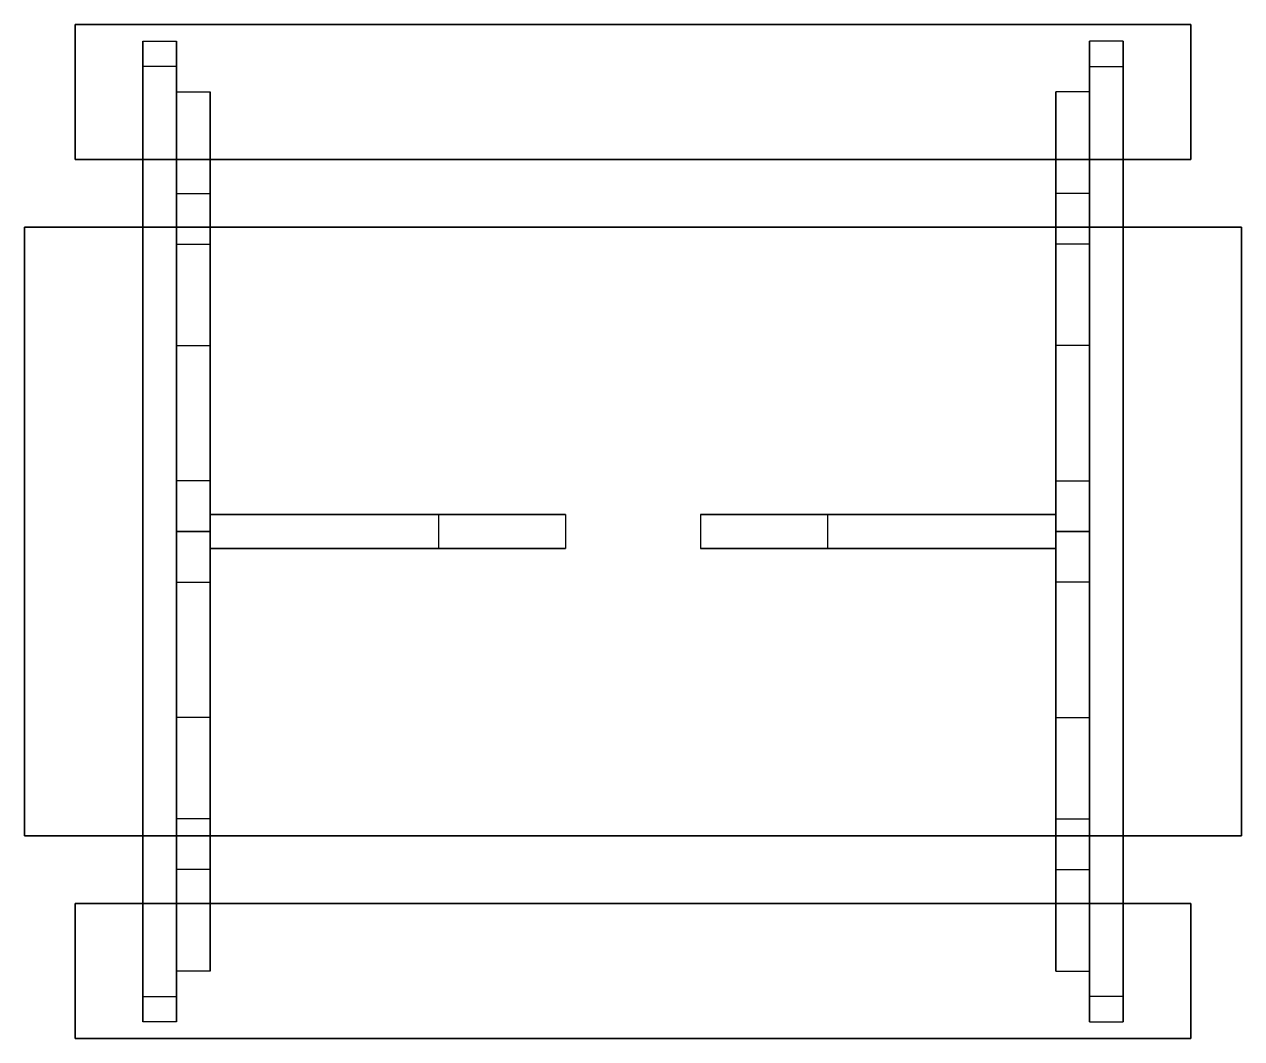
# Model space of a CAD drawing. Extents: x 0 to 1.83, y 0 to 1.52.
import ezdxf

# ---------------------------------------------------------------- set-up
doc = ezdxf.new("R2010")
doc.units = 0
doc.header["$LTSCALE"] = 2
doc.layers.get('0').update_dxf_attribs({"linetype": 'CONTINUOUS'})

msp = doc.modelspace()

# ---------------------------------------------------------------- linework, layer by layer
at = {"color": 0, "linetype": 'BYBLOCK'}
for points in [[(0.0762, 1.3208, 0.508), (0.0762, 1.524, 0.508), (1.7526, 1.524, 0.508), (1.7526, 1.3208, 0.508)], [(0.0762, 1.3208, 0.4572), (0.0762, 1.524, 0.4572), (1.7526, 1.524, 0.4572), (1.7526, 1.3208, 0.4572)], [(0.0762, 1.3208, 0.508), (0.0762, 1.3208, 0.4572), (0.0762, 1.524, 0.4572), (0.0762, 1.524, 0.508)], [(0.0762, 1.524, 0.4572), (0.0762, 1.524, 0.508), (1.7526, 1.524, 0.508), (1.7526, 1.524, 0.4572)], [(1.7526, 1.524, 0.508), (1.7526, 1.524, 0.4572), (1.7526, 1.3208, 0.4572), (1.7526, 1.3208, 0.508)], [(0.1778, 0.0254, 0.4572), (0.1778, 1.4986, 0.4572), (0.1778, 1.4605, 0.3048), (0.1778, 0.0635, 0.3048)], [(0.1778, 1.4986, 0.4572), (0.2286, 1.4986, 0.4572), (0.2286, 0.0254, 0.4572), (0.1778, 0.0254, 0.4572)], [(0.2286, 1.4605, 0.3048), (0.1778, 1.4605, 0.3048), (0.1778, 1.4986, 0.4572), (0.2286, 1.4986, 0.4572)], [(0.2286, 0.0254, 0.4572), (0.2286, 1.4986, 0.4572), (0.2286, 1.4605, 0.3048), (0.2286, 0.0635, 0.3048)], [(1.6002, 1.4605, 0.3048), (1.651, 1.4605, 0.3048), (1.651, 1.4986, 0.4572), (1.6002, 1.4986, 0.4572)], [(1.651, 1.4986, 0.4572), (1.6002, 1.4986, 0.4572), (1.6002, 0.0254, 0.4572), (1.651, 0.0254, 0.4572)], [(1.6002, 0.0254, 0.4572), (1.6002, 1.4986, 0.4572), (1.6002, 1.4605, 0.3048), (1.6002, 0.0635, 0.3048)], [(1.651, 0.0254, 0.4572), (1.651, 1.4986, 0.4572), (1.651, 1.4605, 0.3048), (1.651, 0.0635, 0.3048)], [(0.1778, 0.0635, 0.3048), (0.2286, 0.0635, 0.3048), (0.2286, 1.4605, 0.3048), (0.1778, 1.4605, 0.3048)], [(1.651, 0.0635, 0.3048), (1.6002, 0.0635, 0.3048), (1.6002, 1.4605, 0.3048), (1.651, 1.4605, 0.3048)], [(0.2286, 0.3302, 0.7366), (0.2286, 0.4826, 0.7366), (0.2286, 1.4224), (0.2286, 1.27)], [(0.2794, 0.4826, 0.7366), (0.2286, 0.4826, 0.7366), (0.2286, 1.4224), (0.2794, 1.4224)], [(0.2794, 0.3302, 0.7366), (0.2794, 0.4826, 0.7366), (0.2794, 1.4224), (0.2794, 1.27)], [(1.5494, 0.4826, 0.7366), (1.6002, 0.4826, 0.7366), (1.6002, 1.4224), (1.5494, 1.4224)], [(1.5494, 0.3302, 0.7366), (1.5494, 0.4826, 0.7366), (1.5494, 1.4224), (1.5494, 1.27)], [(1.6002, 0.3302, 0.7366), (1.6002, 0.4826, 0.7366), (1.6002, 1.4224), (1.6002, 1.27)], [(1.7526, 1.3208, 0.4572), (1.7526, 1.3208, 0.508), (0.0762, 1.3208, 0.508), (0.0762, 1.3208, 0.4572)], [(0.2286, 1.27), (0.2794, 1.27), (0.2794, 0.3302, 0.7366), (0.2286, 0.3302, 0.7366)], [(1.6002, 1.27), (1.5494, 1.27), (1.5494, 0.3302, 0.7366), (1.6002, 0.3302, 0.7366)], [(0, 0.3048, 0.7874), (0, 1.2192, 0.7874), (1.8288, 1.2192, 0.7874), (1.8288, 0.3048, 0.7874)], [(0, 0.3048, 0.7366), (0, 1.2192, 0.7366), (1.8288, 1.2192, 0.7366), (1.8288, 0.3048, 0.7366)], [(0, 0.3048, 0.7366), (0, 0.3048, 0.7874), (0, 1.2192, 0.7874), (0, 1.2192, 0.7366)], [(0, 1.2192, 0.7874), (0, 1.2192, 0.7366), (1.8288, 1.2192, 0.7366), (1.8288, 1.2192, 0.7874)], [(1.8288, 1.2192, 0.7366), (1.8288, 1.2192, 0.7874), (1.8288, 0.3048, 0.7874), (1.8288, 0.3048, 0.7366)], [(0.2286, 0.762, 0.5207), (0.2286, 1.0414, 0.7366), (0.2286, 1.1938, 0.7366), (0.2286, 0.8382, 0.4572)], [(0.2286, 1.1938, 0.7366), (0.2794, 1.1938, 0.7366), (0.2794, 0.8382, 0.4572), (0.2286, 0.8382, 0.4572)], [(0.2794, 0.762, 0.5207), (0.2794, 1.0414, 0.7366), (0.2794, 1.1938, 0.7366), (0.2794, 0.8382, 0.4572)], [(1.6002, 1.1938, 0.7366), (1.5494, 1.1938, 0.7366), (1.5494, 0.8382, 0.4572), (1.6002, 0.8382, 0.4572)], [(1.5494, 0.762, 0.5207), (1.5494, 1.0414, 0.7366), (1.5494, 1.1938, 0.7366), (1.5494, 0.8382, 0.4572)], [(1.6002, 0.762, 0.5207), (1.6002, 1.0414, 0.7366), (1.6002, 1.1938, 0.7366), (1.6002, 0.8382, 0.4572)], [(0.2794, 0.762, 0.5207), (0.2286, 0.762, 0.5207), (0.2286, 1.0414, 0.7366), (0.2794, 1.0414, 0.7366)], [(1.5494, 0.762, 0.5207), (1.6002, 0.762, 0.5207), (1.6002, 1.0414, 0.7366), (1.5494, 1.0414, 0.7366)], [(0.2794, 0.7874, 0.508), (0.6223, 0.7874, 0.7366), (0.8128, 0.7874, 0.7366), (0.2794, 0.7874, 0.3937)], [(0.2794, 0.7366, 0.508), (0.2794, 0.7874, 0.508), (0.6223, 0.7874, 0.7366), (0.6223, 0.7366, 0.7366)], [(0.2794, 0.7366, 0.3937), (0.2794, 0.7874, 0.3937), (0.8128, 0.7874, 0.7366), (0.8128, 0.7366, 0.7366)], [(1.5494, 0.7366, 0.3937), (1.5494, 0.7874, 0.3937), (1.016, 0.7874, 0.7366), (1.016, 0.7366, 0.7366)], [(1.5494, 0.7874, 0.508), (1.2065, 0.7874, 0.7366), (1.016, 0.7874, 0.7366), (1.5494, 0.7874, 0.3937)], [(1.5494, 0.7366, 0.508), (1.5494, 0.7874, 0.508), (1.2065, 0.7874, 0.7366), (1.2065, 0.7366, 0.7366)], [(0.2286, 0.1016), (0.2286, 0.6858, 0.4572), (0.2286, 0.762, 0.3937), (0.2286, 0.254)], [(0.2286, 0.762, 0.3937), (0.2794, 0.762, 0.3937), (0.2794, 0.254), (0.2286, 0.254)], [(0.2794, 0.1016), (0.2794, 0.6858, 0.4572), (0.2794, 0.762, 0.3937), (0.2794, 0.254)], [(1.6002, 0.762, 0.3937), (1.5494, 0.762, 0.3937), (1.5494, 0.254), (1.6002, 0.254)], [(1.5494, 0.1016), (1.5494, 0.6858, 0.4572), (1.5494, 0.762, 0.3937), (1.5494, 0.254)], [(1.6002, 0.1016), (1.6002, 0.6858, 0.4572), (1.6002, 0.762, 0.3937), (1.6002, 0.254)], [(0.2794, 0.7366, 0.508), (0.6223, 0.7366, 0.7366), (0.8128, 0.7366, 0.7366), (0.2794, 0.7366, 0.3937)], [(1.5494, 0.7366, 0.508), (1.2065, 0.7366, 0.7366), (1.016, 0.7366, 0.7366), (1.5494, 0.7366, 0.3937)], [(0.2794, 0.1016), (0.2286, 0.1016), (0.2286, 0.6858, 0.4572), (0.2794, 0.6858, 0.4572)], [(1.5494, 0.1016), (1.6002, 0.1016), (1.6002, 0.6858, 0.4572), (1.5494, 0.6858, 0.4572)], [(1.8288, 0.3048, 0.7874), (1.8288, 0.3048, 0.7366), (0, 0.3048, 0.7366), (0, 0.3048, 0.7874)], [(0.0762, 0.2032, 0.4572), (0.0762, 0.2032, 0.508), (1.7526, 0.2032, 0.508), (1.7526, 0.2032, 0.4572)], [(0.0762, 0, 0.508), (0.0762, 0, 0.4572), (0.0762, 0.2032, 0.4572), (0.0762, 0.2032, 0.508)], [(0.0762, 0, 0.4572), (0.0762, 0.2032, 0.4572), (1.7526, 0.2032, 0.4572), (1.7526, 0, 0.4572)], [(0.0762, 0, 0.508), (0.0762, 0.2032, 0.508), (1.7526, 0.2032, 0.508), (1.7526, 0, 0.508)], [(1.7526, 0.2032, 0.508), (1.7526, 0.2032, 0.4572), (1.7526, 0, 0.4572), (1.7526, 0, 0.508)], [(0.2286, 0.0254, 0.4572), (0.1778, 0.0254, 0.4572), (0.1778, 0.0635, 0.3048), (0.2286, 0.0635, 0.3048)], [(1.6002, 0.0254, 0.4572), (1.651, 0.0254, 0.4572), (1.651, 0.0635, 0.3048), (1.6002, 0.0635, 0.3048)], [(1.7526, 0, 0.4572), (1.7526, 0, 0.508), (0.0762, 0, 0.508), (0.0762, 0, 0.4572)]]:
    msp.add_3dface(points, dxfattribs=at)

doc.saveas('drawing.dxf')
